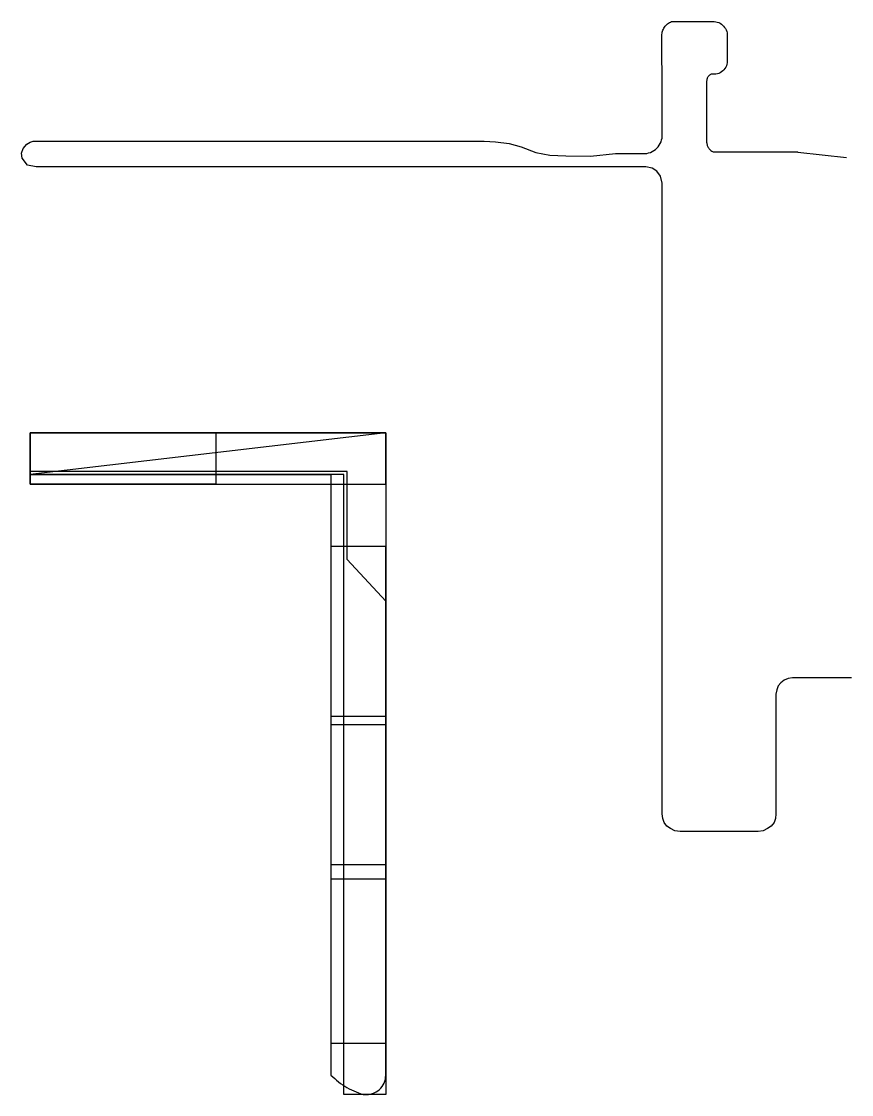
# Model space of a CAD drawing. Extents: x -824 to 464, y -860 to 804.
import ezdxf

# ---------------------------------------------------------------- set-up
doc = ezdxf.new("R2010")
doc.units = 0

msp = doc.modelspace()

# ---------------------------------------------------------------- linework, layer by layer
at = {"color": 1}
msp.add_lwpolyline([(463.82, -213.83), (372.02, -213.83), (365.4, -214.79), (359.36, -217.37), (354.16, -221.44), (350.13, -226.52), (347.76, -232.7), (346.54, -239.48), (346.54, -424.64), (345.77, -432.01), (343.61, -438.23), (339.21, -444.07), (333.47, -447.38), (326.79, -451.24), (318.77, -452.47), (197.83, -452.47), (189.81, -451.24), (183.13, -447.38), (177.39, -444.07), (172.99, -438.23), (170.83, -432.01), (170.06, -424.64), (170.06, 553.3), (167.52, 564.05), (161.49, 572), (154.48, 576.51), (144.59, 578.62), (-801.27, 578.62), (-814.57, 581.51), (-822.93, 591.92), (-824.02, 599.93), (-821.48, 607.35), (-815.78, 613.78), (-810.29, 616.95), (-805.95, 618.55), (-106.35, 618.55), (-88.34, 617.52), (-67.31, 614.73), (-48.8, 609.63), (-25.98, 601.16), (-4.28, 596.91), (20.59, 595.55), (58.8, 595.28), (97.8, 599.28), (97.8, 599.28), (98.69, 599.29), (99.57, 599.3), (100.45, 599.3), (101.33, 599.31), (102.21, 599.31), (103.09, 599.32), (103.97, 599.32), (104.85, 599.32), (105.73, 599.32), (106.62, 599.31), (107.5, 599.31), (108.38, 599.3), (109.26, 599.3), (110.14, 599.29), (111.02, 599.28), (140.02, 599.28), (140.02, 599.28), (143.02, 599.27), (146, 599.57), (148.94, 600.18), (151.79, 601.11), (154.53, 602.32), (157.12, 603.82), (159.55, 605.58), (161.77, 607.59), (163.78, 609.82), (165.53, 612.24), (167.02, 614.84), (168.23, 617.58), (169.15, 620.44), (169.76, 623.37), (170.06, 626.35), (170.06, 641.75), (170.06, 654.39), (170.06, 688.44), (169.52, 784.05), (169.52, 784.05), (169.77, 785.78), (170.13, 787.49), (170.62, 789.17), (171.23, 790.8), (171.95, 792.39), (172.79, 793.93), (173.74, 795.39), (174.79, 796.79), (175.93, 798.1), (177.17, 799.33), (178.5, 800.47), (179.9, 801.51), (181.38, 802.44), (182.92, 803.27), (184.51, 803.98), (246.04, 803.98), (246.04, 803.98), (248.41, 804.17), (250.79, 804.1), (253.15, 803.78), (255.46, 803.21), (257.7, 802.39), (259.83, 801.34), (261.84, 800.07), (263.7, 798.58), (265.4, 796.91), (266.9, 795.06), (268.19, 793.07), (269.27, 790.94), (270.11, 788.71), (270.7, 786.41), (271.05, 784.05), (271.05, 742.55), (271.05, 742.55), (270.84, 740.13), (270.36, 737.75), (269.61, 735.44), (268.59, 733.24), (267.33, 731.16), (265.83, 729.25), (264.12, 727.52), (262.22, 726.01), (260.16, 724.72), (257.97, 723.68), (255.67, 722.9), (253.29, 722.39), (250.87, 722.17), (248.45, 722.22), (246.04, 722.55), (246.03, 722.55), (246.03, 722.55), (245.17, 722.08), (244.35, 721.55), (243.58, 720.95), (242.85, 720.29), (242.17, 719.58), (241.56, 718.82), (241, 718.01), (240.51, 717.17), (240.08, 716.29), (239.72, 715.37), (239.44, 714.44), (239.22, 713.48), (239.09, 712.51), (239.02, 711.53), (239.04, 710.55), (239.04, 616.85), (239.04, 616.85), (239.12, 615.59), (239.3, 614.34), (239.57, 613.1), (239.93, 611.89), (240.38, 610.7), (240.92, 609.56), (241.54, 608.45), (242.24, 607.4), (243.02, 606.4), (243.87, 605.46), (244.79, 604.59), (245.77, 603.79), (246.81, 603.06), (247.9, 602.42), (249.03, 601.85), (377.29, 601.85), (377.29, 601.85), (377.51, 601.85), (377.73, 601.85), (377.96, 601.85), (378.18, 601.84), (378.4, 601.83), (378.62, 601.82), (378.85, 601.81), (379.07, 601.8), (379.29, 601.79), (379.52, 601.77), (379.74, 601.75), (379.96, 601.74), (380.18, 601.71), (380.4, 601.69), (380.63, 601.67), (456.12, 593.21)], dxfattribs=at)
at = {"color": 3}
for points in [[(-810.44, 166.25), (-258.82, 166.25), (-258.82, -860.25), (-323.83, -860.25), (-323.82, 101.25), (-810.44, 101.25), (-810.44, 166.25), (-810.44, 166.25)], [(-258.82, 166.25), (-810.44, 166.25), (-810.44, 86.25), (-258.82, 86.25), (-258.82, 166.25), (-258.82, 166.25), (-810.44, 101.25), (-343.82, 101.25), (-343.83, -830.25), (-343.83, -830.25), (-341, -832.97), (-338.08, -835.6), (-335.09, -838.14), (-332.01, -840.57), (-328.85, -842.91), (-325.63, -845.14), (-322.33, -847.27), (-318.96, -849.29), (-315.53, -851.2), (-312.04, -853), (-308.5, -854.68), (-304.9, -856.25), (-301.25, -857.7), (-297.56, -859.04), (-293.83, -860.25), (-288.82, -860.25), (-288.82, -860.25), (-285.69, -860.08), (-282.59, -859.59), (-279.55, -858.78), (-276.62, -857.66), (-273.82, -856.23), (-271.19, -854.52), (-268.75, -852.54), (-266.53, -850.32), (-264.55, -847.88), (-262.84, -845.25), (-261.42, -842.45), (-260.29, -839.52), (-259.48, -836.49), (-258.99, -833.38), (-258.83, -830.25), (-258.82, -95.19), (-318.82, -30.19), (-318.82, 106.25), (-810.44, 106.25), (-810.44, 106.25)], [(-522.44, 166.25), (-522.44, 86.25), (-810.44, 86.25), (-810.44, 166.25), (-522.44, 166.25), (-522.44, 166.25)], [(-258.82, -10.11), (-343.82, -10.11), (-343.82, -273.34), (-258.82, -273.34), (-258.82, -10.11), (-258.82, -10.11)], [(-258.82, -286.65), (-343.82, -286.65), (-343.82, -503.65), (-258.82, -503.65), (-258.82, -286.65), (-258.82, -286.65)], [(-258.82, -526.25), (-343.82, -526.25), (-343.82, -780.53), (-258.82, -780.53), (-258.82, -526.25), (-258.82, -526.25)]]:
    msp.add_lwpolyline(points, dxfattribs=at)

doc.saveas('drawing.dxf')
